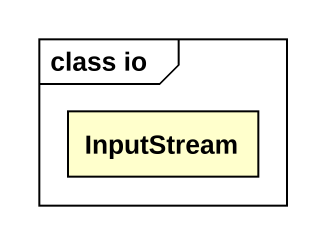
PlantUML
@startuml
mainframe class io
hide circle
hide empty members
class InputStream
@enduml
